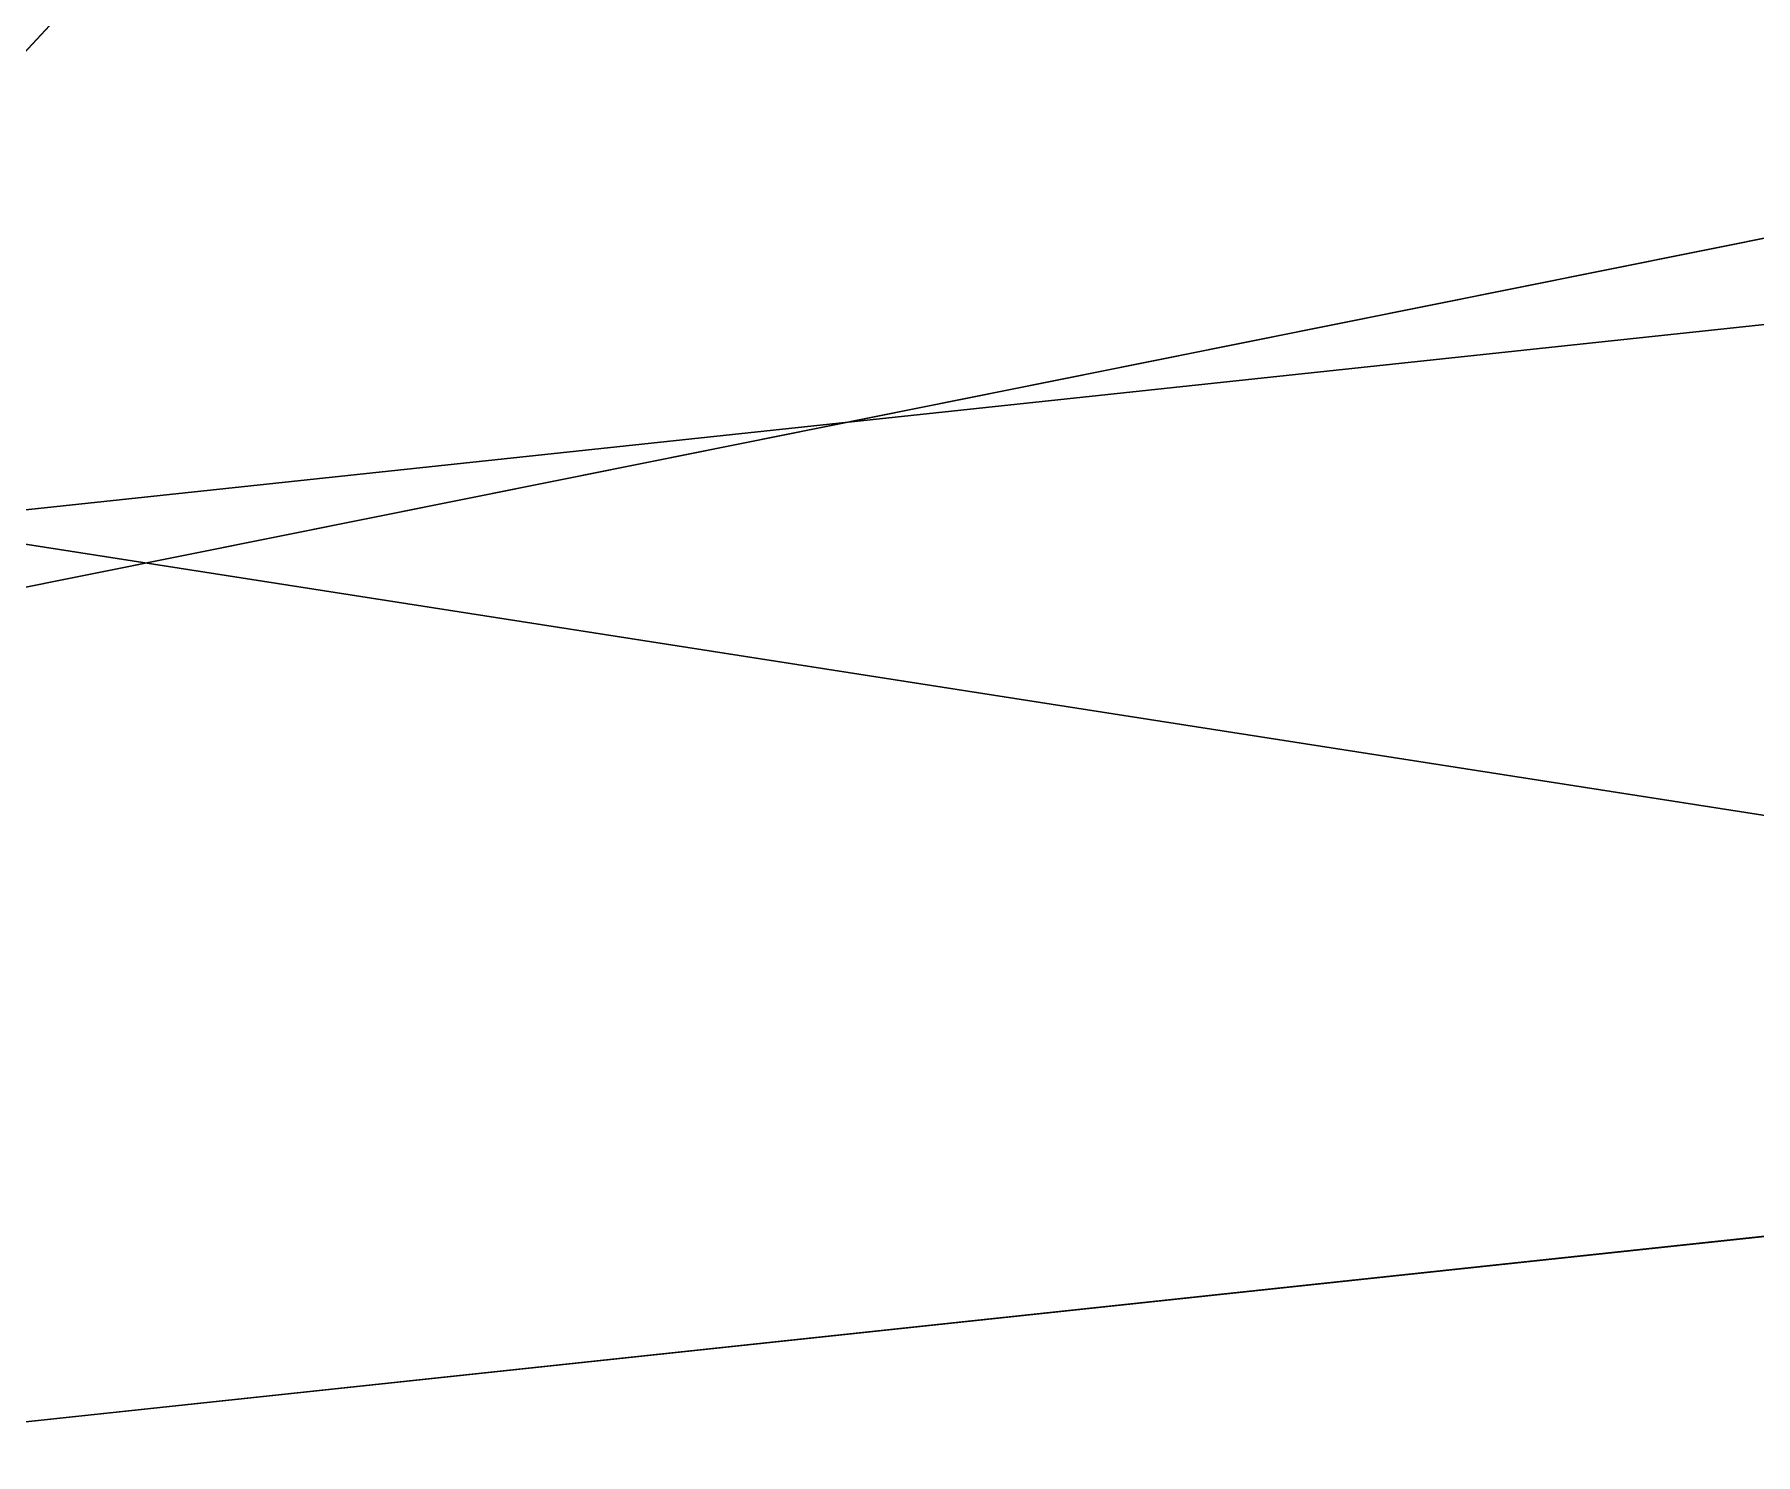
# Model space of a CAD drawing. Header units: metres. Extents: x 503497 to 504361, y 6966567 to 6966857.
# Drawn here: x 504149.488 to 504150.092, y 6966712.599 to 6966713.096 of the extents above; entities that cross this region are included whole.
import ezdxf

# ---------------------------------------------------------------- set-up
doc = ezdxf.new("R2010")
doc.units = ezdxf.units.M

msp = doc.modelspace()

# ---------------------------------------------------------------- linework, layer by layer
at = {"layer": 'SHADOW_APPROVED_20260621T090000'}
for points in [[(504172.0356, 6966738.2059), (504171.8738, 6966737.1686), (504107.8874, 6966668.3541), (504108.0492, 6966669.3914), (504172.0356, 6966738.2059)], [(504171.8738, 6966737.1686), (504174.8017, 6966736.7119), (504110.8153, 6966667.8974), (504107.8874, 6966668.3541), (504171.8738, 6966737.1686)]]:
    msp.add_lwpolyline(points, close=True, dxfattribs=at)
at = {"layer": 'SHADOW_APPROVED_20261221T150000'}
for points in [[(504128.3574, 6966713.6393), (504140.8554, 6966711.6898), (504178.5493, 6966715.7101), (504166.0513, 6966717.6596), (504128.3574, 6966713.6393)], [(504140.8554, 6966711.6898), (504140.7719, 6966711.1544), (504178.4658, 6966715.1747), (504178.5493, 6966715.7101), (504140.8554, 6966711.6898)], [(504140.8554, 6966711.6898), (504140.8554, 6966711.6898), (504178.5493, 6966715.7101), (504178.5493, 6966715.7101), (504140.8554, 6966711.6898)], [(504124.9683, 6966704.1079), (504125.9354, 6966710.4181), (504163.6293, 6966714.4384), (504162.6622, 6966708.1282), (504124.9683, 6966704.1079)], [(504125.9354, 6966710.4181), (504127.8093, 6966710.1258), (504165.5032, 6966714.1461), (504163.6293, 6966714.4384), (504125.9354, 6966710.4181)]]:
    msp.add_lwpolyline(points, close=True, dxfattribs=at)
at = {"layer": 'SHADOW_APPROVED_20261221T160000'}
for points in [[(504140.8554, 6966711.6898), (504140.7719, 6966711.1544), (504200.3337, 6966723.1062), (504200.4172, 6966723.6416), (504140.8554, 6966711.6898)], [(504140.7719, 6966711.1544), (504144.1851, 6966710.622), (504203.7469, 6966722.5738), (504200.3337, 6966723.1062), (504140.7719, 6966711.1544)]]:
    msp.add_lwpolyline(points, close=True, dxfattribs=at)
at = {"layer": 'SHADOW_COMPARATOR_RL48_20260621T090000'}
for points in [[(504172.0356, 6966738.2059), (504171.8738, 6966737.1686), (504135.3861, 6966697.9278), (504135.5479, 6966698.9651), (504172.0356, 6966738.2059)], [(504171.8738, 6966737.1686), (504174.8017, 6966736.7119), (504138.314, 6966697.4711), (504135.3861, 6966697.9278), (504171.8738, 6966737.1686)]]:
    msp.add_lwpolyline(points, close=True, dxfattribs=at)
at = {"layer": 'SHADOW_COMPARATOR_RL48_20261221T150000'}
for points in [[(504128.3574, 6966713.6393), (504140.8554, 6966711.6898), (504164.3593, 6966714.1967), (504151.8613, 6966716.1462), (504128.3574, 6966713.6393)], [(504140.8554, 6966711.6898), (504140.7719, 6966711.1544), (504164.2758, 6966713.6613), (504164.3593, 6966714.1967), (504140.8554, 6966711.6898)], [(504140.8554, 6966711.6898), (504140.8554, 6966711.6898), (504164.3593, 6966714.1967), (504164.3593, 6966714.1967), (504140.8554, 6966711.6898)], [(504125.9354, 6966710.4181), (504127.8093, 6966710.1258), (504151.3132, 6966712.6327), (504149.4393, 6966712.925), (504125.9354, 6966710.4181)]]:
    msp.add_lwpolyline(points, close=True, dxfattribs=at)
msp.add_lwpolyline([(504190.8283, 6966685.6803), (504148.1475, 6966692.338), (504149.1262, 6966698.6121), (504146.2652, 6966699.0584), (504146.8994, 6966703.124), (504147.1774, 6966703.6976), (504147.688, 6966704.115), (504148.1904, 6966704.2594), (504149.9718, 6966704.033), (504150.1388, 6966705.1037), (504149.3603, 6966705.2766), (504148.9257, 6966705.5672), (504148.5664, 6966706.1202), (504148.4722, 6966706.6148), (504149.4393, 6966712.925), (504151.3132, 6966712.6327), (504151.8613, 6966716.1462), (504164.3593, 6966714.1967)], dxfattribs=at)
at = {"layer": 'SHADOW_COMPARATOR_RL48_20261221T160000'}
for points in [[(504140.8554, 6966711.6898), (504140.7719, 6966711.1544), (504177.9115, 6966718.6069), (504177.995, 6966719.1423), (504140.8554, 6966711.6898)], [(504140.7719, 6966711.1544), (504144.1851, 6966710.622), (504181.3247, 6966718.0745), (504177.9115, 6966718.6069), (504140.7719, 6966711.1544)]]:
    msp.add_lwpolyline(points, close=True, dxfattribs=at)

doc.saveas('drawing.dxf')
